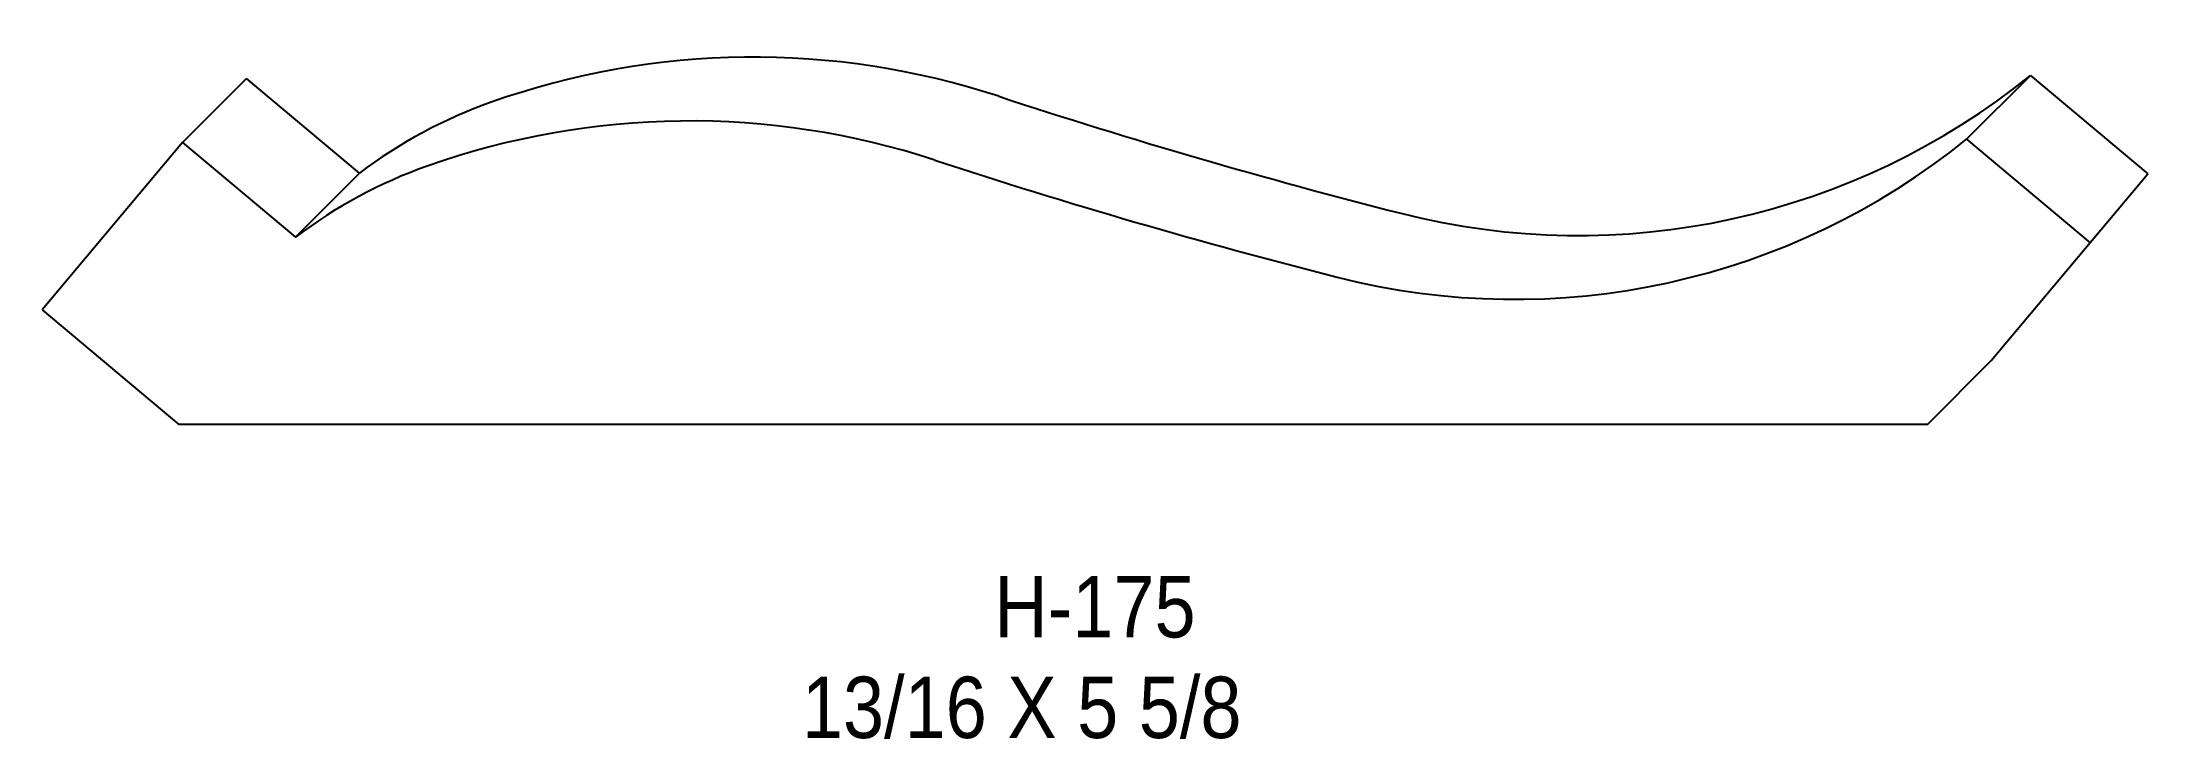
# Model space of a CAD drawing. Extents: x 45.98 to 51.81, y 155.19 to 157.12.
import ezdxf

# ---------------------------------------------------------------- set-up
doc = ezdxf.new("R2010")
doc.units = 0
doc.header["$LTSCALE"] = 5
doc.layers.add('PROFILE', color=7, linetype='CONTINUOUS')
doc.styles.add('TXT', font='TXT', dxfattribs={"height": 3.5})

msp = doc.modelspace()

# ---------------------------------------------------------------- linework, layer by layer
at = {"layer": 'PROFILE', "color": 1, "linetype": 'CONTINUOUS'}
for p, q in [((46.3654, 156.8429), (46.5421, 157.0197)), ((46.8547, 156.7574), (46.5421, 157.0197)), ((51.3031, 156.8516), (51.4799, 157.0283)), ((51.4799, 157.0283), (51.8051, 156.7554)), ((51.3031, 156.8516), (51.645, 156.5647)), ((46.3654, 156.8429), (45.9766, 156.3796)), ((46.3654, 156.8429), (46.6779, 156.5807)), ((46.6779, 156.5807), (46.8547, 156.7574)), ((51.3715, 156.2386), (51.8051, 156.7554)), ((45.9766, 156.3796), (46.3552, 156.0619)), ((51.1947, 156.0619), (51.3715, 156.2386)), ((51.1947, 156.0619), (46.3552, 156.0619))]:
    msp.add_line(p, q, dxfattribs=at)
for centre, major_axis, start_param, end_param in [((47.946, 154.9039), (2.1751, 0), 1.253673, 1.911412), ((50.2282, 158.5736), (1.9886, 0), -1.820172, -0.889996), ((53.9615, 173.2325), (0, 17.1154), -3.458716, -3.390968), ((47.6711, 155.6796), (0, 1.3521), 0.340615, 0.648266), ((47.7693, 154.7271), (2.1751, 0), 1.253673, 1.911412), ((50.0515, 158.3969), (0, 1.9886), -3.390968, -2.460792), ((53.7848, 173.0558), (0, 17.1154), -3.458716, -3.390968), ((47.4944, 155.5028), (1.3521, 0), 1.911412, 2.219062)]:
    msp.add_ellipse(centre, major_axis=major_axis, ratio=1, start_param=start_param, end_param=end_param, dxfattribs=at)

# ---------------------------------------------------------------- texts
at = {"layer": 'PROFILE', "color": 1, "linetype": 'CONTINUOUS', "style": 'TXT', "width": 0.9}
for s, height, p in [('H-175', 0.16996, (48.6122, 155.4722)), ('13/16 X 5 5/8', 0.169956, (48.0795, 155.1936))]:
    msp.add_text(s, height=height, dxfattribs=at).set_placement(p)

doc.saveas('drawing.dxf')
